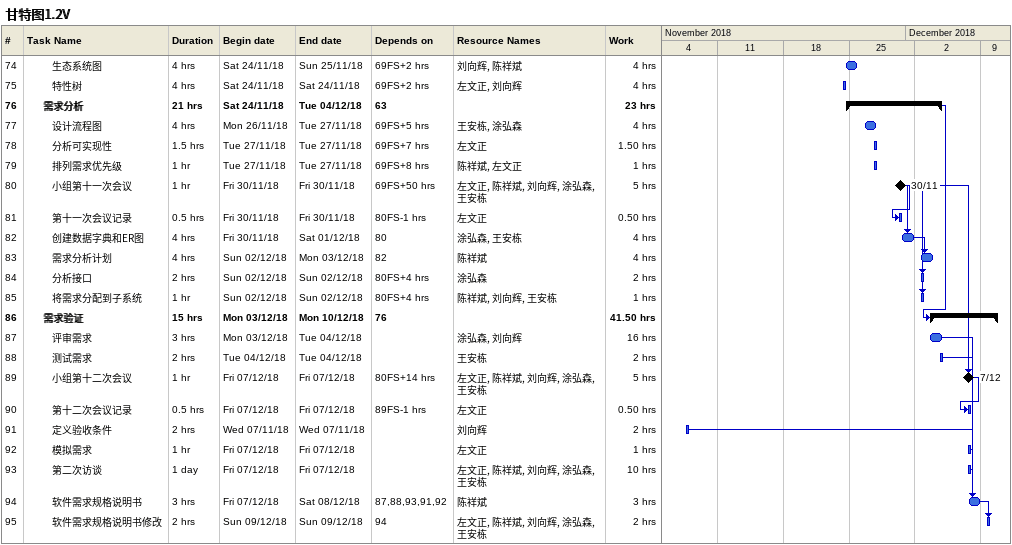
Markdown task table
甘特图1.2V

| ID | Level | Task | Duration | Start | Finish | Predecessors | Resources | Work (h) |
|---|---|---|---|---|---|---|---|---|
| 74 | 4 | 生态系统图 | 4h | 2018-11-24 | 2018-11-25 | 69FS+2h | 刘向辉, 陈祥斌 | 4 |
| 75 | 4 | 特性树 | 4h | 2018-11-24 | 2018-11-24 | 69FS+2h | 左文正, 刘向辉 | 4 |
| 76 | 3 | **需求分析** | 21h | 2018-11-24 | 2018-12-04 | 63 |  | 23 |
| 77 | 4 | 设计流程图 | 4h | 2018-11-26 | 2018-11-27 | 69FS+5h | 王安栋, 涂弘森 | 4 |
| 78 | 4 | 分析可实现性 | 1.5h | 2018-11-27 | 2018-11-27 | 69FS+7h | 左文正 | 1.50 |
| 79 | 4 | 排列需求优先级 | 1h | 2018-11-27 | 2018-11-27 | 69FS+8h | 陈祥斌, 左文正 | 1 |
| 80 | 4 | 小组第十一次会议 | 1h | 2018-11-30 | 2018-11-30 | 69FS+50h | 左文正, 陈祥斌, 刘向辉, 涂弘森, 王安栋 | 5 |
| 81 | 4 | 第十一次会议记录 | 0.5h | 2018-11-30 | 2018-11-30 | 80FS-1h | 左文正 | 0.50 |
| 82 | 4 | 创建数据字典和ER图 | 4h | 2018-11-30 | 2018-12-01 | 80 | 涂弘森, 王安栋 | 4 |
| 83 | 4 | 需求分析计划 | 4h | 2018-12-02 | 2018-12-03 | 82 | 陈祥斌 | 4 |
| 84 | 4 | 分析接口 | 2h | 2018-12-02 | 2018-12-02 | 80FS+4h | 涂弘森 | 2 |
| 85 | 4 | 将需求分配到子系统 | 1h | 2018-12-02 | 2018-12-02 | 80FS+4h | 陈祥斌, 刘向辉, 王安栋 | 1 |
| 86 | 3 | **需求验证** | 15h | 2018-12-03 | 2018-12-10 | 76 |  | 41.50 |
| 87 | 4 | 评审需求 | 3h | 2018-12-03 | 2018-12-04 |  | 涂弘森, 刘向辉 | 16 |
| 88 | 4 | 测试需求 | 2h | 2018-12-04 | 2018-12-04 |  | 王安栋 | 2 |
| 89 | 4 | 小组第十二次会议 | 1h | 2018-12-07 | 2018-12-07 | 80FS+14h | 左文正, 陈祥斌, 刘向辉, 涂弘森, 王安栋 | 5 |
| 90 | 4 | 第十二次会议记录 | 0.5h | 2018-12-07 | 2018-12-07 | 89FS-1h | 左文正 | 0.50 |
| 91 | 4 | 定义验收条件 | 2h | 2018-11-07 | 2018-11-07 |  | 刘向辉 | 2 |
| 92 | 4 | 模拟需求 | 1h | 2018-12-07 | 2018-12-07 |  | 左文正 | 1 |
| 93 | 4 | 第二次访谈 | 1d | 2018-12-07 | 2018-12-07 |  | 左文正, 陈祥斌, 刘向辉, 涂弘森, 王安栋 | 10 |
| 94 | 4 | 软件需求规格说明书 | 3h | 2018-12-07 | 2018-12-08 | 87, 88, 93, 91, 92 | 陈祥斌 | 3 |
| 95 | 4 | 软件需求规格说明书修改 | 2h | 2018-12-09 | 2018-12-09 | 94 | 左文正, 陈祥斌, 刘向辉, 涂弘森, 王安栋 | 2 |
